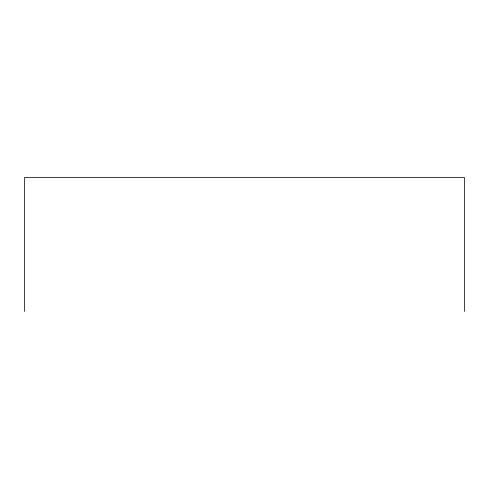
<?xml version="1.0" encoding="UTF-8"?>
<svg xmlns="http://www.w3.org/2000/svg" width="489" height="489" viewBox="0 0 489 489"><rect width="100%" height="100%" fill="white"/><g stroke="black" fill="none" stroke-linecap="round" stroke-linejoin="round"><path stroke-width="0.73" d="M464.55 311.42L464.55 177.58L24.45 177.58L24.45 311.42"/></g></svg>
